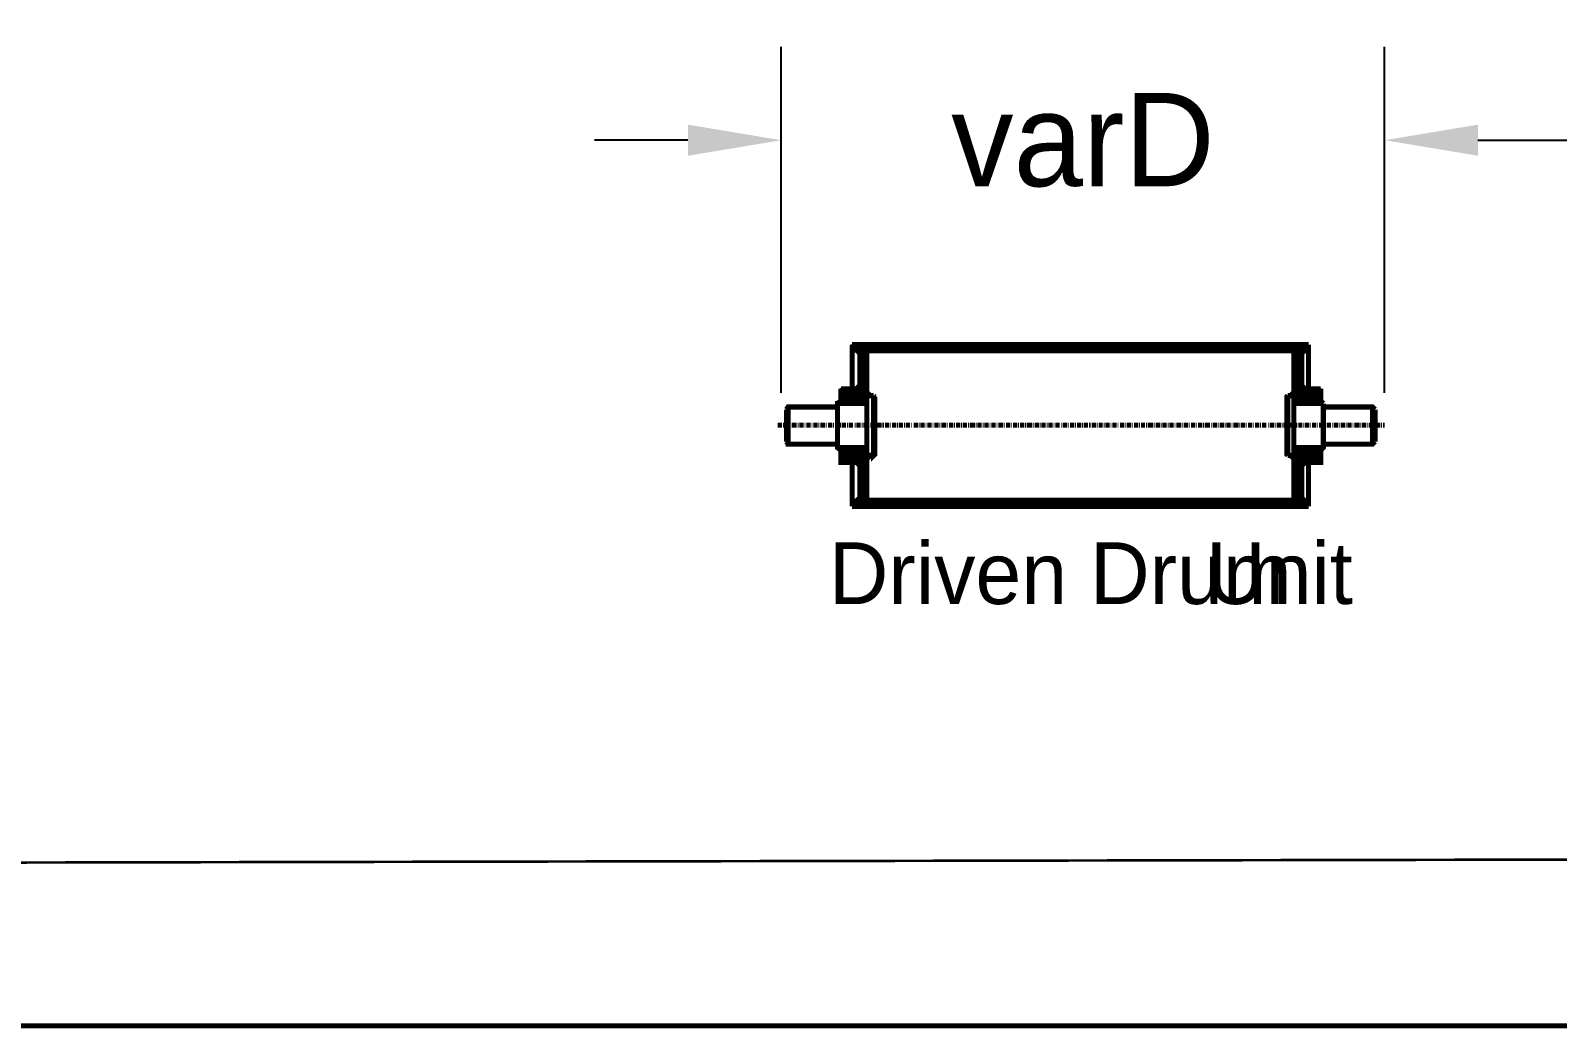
# Model space of a CAD drawing. Extents: x -4.5 to 11.4, y -10.7 to 0.4.
# Drawn here: x 4.48 to 7.424, y -10.684 to -8.76 of the extents above; entities that cross this region are included whole.
import ezdxf

# ---------------------------------------------------------------- set-up
doc = ezdxf.new("R2010")
doc.units = 0
doc.header["$MEASUREMENT"] = 0
doc.dimstyles.get("Standard").update_dxf_attribs({"dimtxt": 0.18, "dimasz": 0.18, "dimexe": 0.18, "dimexo": 0.0625, "dimgap": 0.09, "dimtad": 0, "dimtih": 1, "dimtoh": 1, "dimdec": 4, "dimzin": 0, "dimdsep": 46, "dimtxsty": 'Standard', "dimcen": 0.09, "dimadec": 0, "dimazin": 0, "dimtfac": 1, "dimtdec": 4, "dimtofl": 0, "dimtmove": 0, "dimatfit": 3, "dimfxl": 1, "dimtolj": 1, "dimtzin": 0, "dimarcsym": 0})

# ---------------------------------------------------------------- blocks, each defined once
blk = doc.blocks.new('*D3')
at = {"color": 0, "linetype": 'Continuous', "lineweight": -2, "transparency": 16777216}
for p, q in [((5.9278, -9.458), (5.9278, -8.7912)), ((7.0911, -9.458), (7.0911, -8.7912)), ((5.7478, -8.9712), (5.5678, -8.9712)), ((7.2711, -8.9712), (7.4511, -8.9712))]:
    blk.add_line(p, q, dxfattribs=at)
at = {"color": 0, "linetype": 'Continuous', "transparency": 16777216}
for points in [[(5.7478, -8.9412), (5.7478, -9.0012), (5.9278, -8.9712)], [(7.2711, -8.9412), (7.2711, -9.0012), (7.0911, -8.9712)]]:
    blk.add_solid(points, dxfattribs=at)
at = {"layer": 'Defpoints', "color": 0, "linetype": 'Continuous', "transparency": 16777216}
for p in [(7.0911, -8.9712), (5.9278, -9.5205), (7.0911, -9.5205)]:
    blk.add_point(p, dxfattribs=at)
at = {"color": 0, "linetype": 'Continuous', "transparency": 16777216, "insert": (6.5094, -8.9712), "char_height": 0.18, "attachment_point": 5}
blk.add_mtext('\\A1;varD', dxfattribs=at)

msp = doc.modelspace()

# ---------------------------------------------------------------- linework, layer by layer
at = {"color": 0}
for points, const_width in [([(11.4161, 0.362793), (-4.465507, 0.362793), (-4.465507, -10.67885), (11.4161, -10.67885), (11.4161, 0.362793)], 0.01), ([(8.834453, 0.062793), (-4.165507, 0.062793), (-4.165507, -10.38051), (8.834453, -10.355553), (8.834453, 0.062793)], 0.005), ([(6.079463, -9.478877), (6.079463, -9.478877)], 0.01), ([(5.919463, -9.520547), (5.919463, -9.520547)], 0.01), ([(5.921083, -9.520547), (5.921083, -9.520547)], 0.01), ([(6.067793, -9.520547), (6.067793, -9.520547)], 0.01), ([(6.181133, -9.520547), (6.181133, -9.520547)], 0.01), ([(6.466113, -9.520547), (6.466113, -9.520547)], 0.01), ([(6.579463, -9.520547), (6.579463, -9.520547)], 0.01), ([(6.864453, -9.520547), (6.864453, -9.520547)], 0.01), ([(6.977783, -9.520547), (6.977783, -9.520547)], 0.01), ([(6.079463, -9.667187), (6.079463, -9.667187)], 0.01), ([(6.931133, -9.667187), (6.931133, -9.667187)], 0.01)]:
    msp.add_lwpolyline(points, close=True, dxfattribs=dict(at, const_width=const_width))
at = {"color": 0, "const_width": 0.01}
for points in [[(6.064433, -9.370527), (6.069473, -9.365527)], [(6.064433, -9.365527), (6.064433, -9.450557)], [(6.944473, -9.365527), (6.064433, -9.365527)], [(6.072783, -9.375517), (6.082763, -9.365527)], [(6.084453, -9.375517), (6.094433, -9.365527)], [(6.096113, -9.377197), (6.107783, -9.365527)], [(6.107783, -9.377197), (6.119453, -9.365527)], [(6.121133, -9.377197), (6.132783, -9.365527)], [(6.132783, -9.377197), (6.144453, -9.365527)], [(6.146133, -9.377197), (6.157793, -9.365527)], [(6.159423, -9.377197), (6.169463, -9.365527)], [(6.171083, -9.377197), (6.182753, -9.365527)], [(6.184433, -9.377197), (6.194473, -9.365527)], [(6.196103, -9.377197), (6.207763, -9.365527)], [(6.209453, -9.377197), (6.219433, -9.365527)], [(6.221113, -9.377197), (6.232783, -9.365527)], [(6.234463, -9.377197), (6.246133, -9.365527)], [(6.246133, -9.377197), (6.257783, -9.365527)], [(6.259473, -9.377197), (6.271133, -9.365527)], [(6.271133, -9.377197), (6.282793, -9.365527)], [(6.284423, -9.377197), (6.296083, -9.365527)], [(6.296083, -9.377197), (6.307753, -9.365527)], [(6.309433, -9.377197), (6.321103, -9.365527)], [(6.321103, -9.377197), (6.332763, -9.365527)], [(6.334453, -9.377197), (6.346113, -9.365527)], [(6.346113, -9.377197), (6.357783, -9.365527)], [(6.359463, -9.377197), (6.371133, -9.365527)], [(6.371133, -9.377197), (6.382783, -9.365527)], [(6.384473, -9.377197), (6.396133, -9.365527)], [(6.397763, -9.377197), (6.407793, -9.365527)], [(6.409423, -9.377197), (6.421083, -9.365527)], [(6.422773, -9.377197), (6.432753, -9.365527)], [(6.434433, -9.377197), (6.446103, -9.365527)], [(6.447783, -9.377197), (6.457763, -9.365527)], [(6.459453, -9.377197), (6.471113, -9.365527)], [(6.472793, -9.377197), (6.484463, -9.365527)], [(6.484463, -9.377197), (6.496133, -9.365527)], [(6.497813, -9.377197), (6.509473, -9.365527)], [(6.509473, -9.377197), (6.521133, -9.365527)], [(6.522763, -9.377197), (6.534423, -9.365527)], [(6.534423, -9.377197), (6.546083, -9.365527)], [(6.547773, -9.377197), (6.559433, -9.365527)], [(6.559433, -9.377197), (6.571103, -9.365527)], [(6.572783, -9.377197), (6.584453, -9.365527)], [(6.584453, -9.377197), (6.596113, -9.365527)], [(6.597793, -9.377197), (6.609463, -9.365527)], [(6.611143, -9.377197), (6.621133, -9.365527)], [(6.622813, -9.377197), (6.634473, -9.365527)], [(6.636103, -9.377197), (6.646133, -9.365527)], [(6.647763, -9.377197), (6.659423, -9.365527)], [(6.661113, -9.377197), (6.671083, -9.365527)], [(6.672773, -9.377197), (6.684433, -9.365527)], [(6.686113, -9.377197), (6.697783, -9.365527)], [(6.697783, -9.377197), (6.709453, -9.365527)], [(6.711133, -9.377197), (6.722793, -9.365527)], [(6.722793, -9.377197), (6.734463, -9.365527)], [(6.736143, -9.377197), (6.747813, -9.365527)], [(6.747813, -9.377197), (6.759473, -9.365527)], [(6.761103, -9.377197), (6.772763, -9.365527)], [(6.772763, -9.377197), (6.784423, -9.365527)], [(6.786113, -9.377197), (6.797773, -9.365527)], [(6.797773, -9.377197), (6.809433, -9.365527)], [(6.811113, -9.377197), (6.822783, -9.365527)], [(6.822783, -9.377197), (6.834453, -9.365527)], [(6.836133, -9.377197), (6.847793, -9.365527)], [(6.849423, -9.377197), (6.859463, -9.365527)], [(6.861143, -9.377197), (6.872813, -9.365527)], [(6.874433, -9.377197), (6.884473, -9.365527)], [(6.886103, -9.377197), (6.897763, -9.365527)], [(6.899453, -9.377197), (6.909423, -9.365527)], [(6.911113, -9.377197), (6.922773, -9.365527)], [(6.926143, -9.375517), (6.936113, -9.365527)], [(6.944473, -9.365527), (6.944473, -9.450557)], [(6.064433, -9.375517), (6.092813, -9.375517)], [(6.072783, -9.375517), (6.079463, -9.382197)], [(6.079463, -9.375517), (6.079463, -9.478877)], [(6.092813, -9.392167), (6.079463, -9.377197)], [(6.092813, -9.403837), (6.079463, -9.390547)], [(6.092813, -9.378877), (6.089433, -9.375517)], [(6.092813, -9.375517), (6.092813, -9.520547)], [(6.916103, -9.377197), (6.092813, -9.377197)], [(6.916103, -9.375517), (6.916103, -9.520547)], [(6.916103, -9.378877), (6.919463, -9.375517)], [(6.944473, -9.375517), (6.916103, -9.375517)], [(6.916103, -9.392167), (6.931133, -9.377197)], [(6.916103, -9.403837), (6.931133, -9.390547)], [(6.937793, -9.375517), (6.931133, -9.382197)], [(6.931133, -9.375517), (6.931133, -9.478877)], [(6.937793, -9.375517), (6.944473, -9.368847)], [(6.092813, -9.417177), (6.079463, -9.402207)], [(6.092813, -9.428847), (6.079463, -9.415497)], [(6.916103, -9.417177), (6.931133, -9.402207)], [(6.916103, -9.428847), (6.931133, -9.415497)], [(6.079463, -9.450557), (6.042783, -9.450557)], [(6.042783, -9.450557), (6.042783, -9.478877)], [(6.042783, -9.455547), (6.047773, -9.450557)], [(6.042783, -9.468887), (6.061113, -9.450557)], [(6.044463, -9.478877), (6.072783, -9.450557)], [(6.072783, -9.450557), (6.079463, -9.443877)], [(6.092813, -9.442197), (6.079463, -9.428847)], [(6.092813, -9.455547), (6.079463, -9.440517)], [(6.092813, -9.467207), (6.079463, -9.453867)], [(6.916103, -9.442197), (6.931133, -9.428847)], [(6.916103, -9.455547), (6.931133, -9.440517)], [(6.916103, -9.467207), (6.931133, -9.453867)], [(6.937793, -9.450557), (6.931133, -9.443877)], [(6.931133, -9.450557), (6.967813, -9.450557)], [(6.966113, -9.478877), (6.936113, -9.450557)], [(6.967813, -9.468887), (6.949463, -9.450557)], [(6.967813, -9.455547), (6.962753, -9.450557)], [(6.967813, -9.450557), (6.967813, -9.478877)], [(6.036113, -9.478877), (6.042783, -9.473877)], [(6.092813, -9.478877), (6.036113, -9.478877), (6.036113, -9.563887), (6.042783, -9.568877)], [(6.057753, -9.478877), (6.079463, -9.457167)], [(6.069473, -9.478877), (6.079463, -9.468887)], [(6.092813, -9.478877), (6.079463, -9.465527)], [(6.099423, -9.463847), (6.092813, -9.457167)], [(6.106103, -9.463847), (6.092813, -9.463847)], [(6.106103, -9.463847), (6.107783, -9.465527)], [(6.107783, -9.465527), (6.107783, -9.577187), (6.106103, -9.578867), (6.106103, -9.463847)], [(6.904433, -9.463847), (6.902813, -9.465527), (6.902813, -9.577187), (6.904433, -9.578867)], [(6.904433, -9.463847), (6.916103, -9.463847)], [(6.904433, -9.463847), (6.904433, -9.578867)], [(6.909423, -9.463847), (6.916103, -9.457167)], [(6.916103, -9.478877), (6.972793, -9.478877)], [(6.917783, -9.478877), (6.931133, -9.465527)], [(6.929453, -9.478877), (6.931133, -9.478877)], [(6.952783, -9.478877), (6.931133, -9.457167)], [(6.939433, -9.478877), (6.931133, -9.468887)], [(6.972793, -9.478877), (6.967813, -9.473877)], [(6.972793, -9.478877), (6.972793, -9.563887), (6.967813, -9.568877)], [(5.937793, -9.490527), (5.941113, -9.485547), (6.036113, -9.485547)], [(5.937793, -9.552227), (5.937793, -9.490527)], [(6.036113, -9.557207), (5.941113, -9.557207), (5.941113, -9.485547)], [(7.072783, -9.490527), (7.067793, -9.485547), (6.972793, -9.485547)], [(7.067793, -9.557207), (7.067793, -9.485547)], [(7.072783, -9.552227), (7.072783, -9.490527)], [(5.921083, -9.520547), (5.922773, -9.520547), (5.924453, -9.520547), (5.926143, -9.520547), (5.927763, -9.520547), (5.929453, -9.520547)], [(5.931133, -9.520547), (5.932753, -9.520547)], [(5.934433, -9.520547), (5.936113, -9.520547), (5.937793, -9.520547), (5.939433, -9.520547), (5.941113, -9.520547), (5.942793, -9.520547)], [(5.944473, -9.520547), (5.946103, -9.520547)], [(5.947783, -9.520547), (5.949463, -9.520547), (5.951083, -9.520547), (5.952783, -9.520547), (5.954463, -9.520547), (5.956143, -9.520547), (5.957763, -9.520547)], [(5.959453, -9.520547), (5.961133, -9.520547)], [(5.962753, -9.520547), (5.964433, -9.520547), (5.966113, -9.520547), (5.967813, -9.520547), (5.969433, -9.520547), (5.971113, -9.520547)], [(5.972793, -9.520547), (5.974423, -9.520547)], [(5.976103, -9.520547), (5.977783, -9.520547), (5.979463, -9.520547), (5.981103, -9.520547), (5.982783, -9.520547), (5.984463, -9.520547)], [(5.986143, -9.520547), (5.987763, -9.520547)], [(5.989453, -9.520547), (5.991133, -9.520547), (5.992753, -9.520547), (5.994453, -9.520547), (5.996133, -9.520547), (5.997813, -9.520547)], [(5.999433, -9.520547), (6.001113, -9.520547)], [(6.002793, -9.520547), (6.004423, -9.520547), (6.006103, -9.520547), (6.007783, -9.520547), (6.009473, -9.520547), (6.011103, -9.520547), (6.012783, -9.520547)], [(6.014463, -9.520547), (6.016083, -9.520547)], [(6.017773, -9.520547), (6.019453, -9.520547), (6.021133, -9.520547), (6.022763, -9.520547), (6.024453, -9.520547), (6.026133, -9.520547)], [(6.027813, -9.520547), (6.029433, -9.520547)], [(6.031113, -9.520547), (6.032793, -9.520547), (6.034423, -9.520547), (6.036113, -9.520547), (6.037793, -9.520547), (6.039473, -9.520547)], [(6.041103, -9.520547), (6.042783, -9.520547)], [(6.044463, -9.520547), (6.046083, -9.520547), (6.047773, -9.520547), (6.049453, -9.520547), (6.051143, -9.520547), (6.052763, -9.520547)], [(6.054453, -9.520547), (6.056133, -9.520547)], [(6.057753, -9.520547), (6.059433, -9.520547), (6.061113, -9.520547), (6.062793, -9.520547), (6.064433, -9.520547), (6.066113, -9.520547)], [(6.069473, -9.520547), (6.071103, -9.520547)], [(6.072783, -9.520547), (6.074463, -9.520547), (6.076083, -9.520547), (6.077783, -9.520547), (6.079463, -9.520547), (6.081143, -9.520547)], [(6.082763, -9.520547), (6.084453, -9.520547)], [(6.086133, -9.520547), (6.087753, -9.520547), (6.089433, -9.520547), (6.091113, -9.520547), (6.092813, -9.520547), (6.094433, -9.520547)], [(6.092813, -9.520547), (6.092813, -9.667187)], [(6.096113, -9.520547), (6.097793, -9.520547)], [(6.099423, -9.520547), (6.101103, -9.520547), (6.102783, -9.520547), (6.104463, -9.520547), (6.106103, -9.520547), (6.107783, -9.520547)], [(6.109463, -9.520547), (6.111143, -9.520547)], [(6.112763, -9.520547), (6.114453, -9.520547), (6.116133, -9.520547), (6.117753, -9.520547), (6.119453, -9.520547), (6.121133, -9.520547)], [(6.122813, -9.520547), (6.124433, -9.520547), (6.126113, -9.520547)], [(6.127793, -9.520547), (6.129423, -9.520547), (6.131103, -9.520547), (6.132783, -9.520547), (6.134473, -9.520547), (6.136103, -9.520547)], [(6.137783, -9.520547), (6.139463, -9.520547)], [(6.141083, -9.520547), (6.142773, -9.520547), (6.144453, -9.520547), (6.146133, -9.520547), (6.147763, -9.520547), (6.149453, -9.520547)], [(6.151133, -9.520547), (6.152813, -9.520547)], [(6.154433, -9.520547), (6.156113, -9.520547), (6.157793, -9.520547), (6.159423, -9.520547), (6.161113, -9.520547), (6.162793, -9.520547)], [(6.164473, -9.520547), (6.166103, -9.520547)], [(6.167783, -9.520547), (6.169463, -9.520547), (6.171083, -9.520547), (6.172773, -9.520547), (6.174453, -9.520547), (6.176143, -9.520547)], [(6.177763, -9.520547), (6.179453, -9.520547)], [(6.182753, -9.520547), (6.184433, -9.520547), (6.186113, -9.520547), (6.187793, -9.520547), (6.189433, -9.520547), (6.191113, -9.520547)], [(6.192793, -9.520547), (6.194473, -9.520547)], [(6.196103, -9.520547), (6.197783, -9.520547), (6.199463, -9.520547), (6.201083, -9.520547), (6.202783, -9.520547), (6.204463, -9.520547)], [(6.206143, -9.520547), (6.207763, -9.520547)], [(6.209453, -9.520547), (6.211133, -9.520547), (6.212753, -9.520547), (6.214433, -9.520547), (6.216113, -9.520547), (6.217813, -9.520547)], [(6.219433, -9.520547), (6.221113, -9.520547)], [(6.222793, -9.520547), (6.224423, -9.520547), (6.226103, -9.520547), (6.227783, -9.520547), (6.229463, -9.520547), (6.231103, -9.520547)], [(6.232783, -9.520547), (6.234463, -9.520547)], [(6.236143, -9.520547), (6.237763, -9.520547), (6.239453, -9.520547), (6.241133, -9.520547), (6.242753, -9.520547), (6.244453, -9.520547), (6.246133, -9.520547)], [(6.247813, -9.520547), (6.249433, -9.520547)], [(6.251113, -9.520547), (6.252793, -9.520547), (6.254423, -9.520547), (6.256103, -9.520547), (6.257783, -9.520547), (6.259473, -9.520547)], [(6.261103, -9.520547), (6.262783, -9.520547)], [(6.264463, -9.520547), (6.266083, -9.520547), (6.267773, -9.520547), (6.269453, -9.520547), (6.271133, -9.520547), (6.272763, -9.520547)], [(6.274453, -9.520547), (6.276133, -9.520547)], [(6.277813, -9.520547), (6.279433, -9.520547), (6.281113, -9.520547), (6.282793, -9.520547), (6.284423, -9.520547), (6.286113, -9.520547)], [(6.287793, -9.520547), (6.289473, -9.520547)], [(6.291103, -9.520547), (6.292783, -9.520547), (6.294463, -9.520547), (6.296083, -9.520547), (6.297773, -9.520547), (6.299453, -9.520547), (6.301143, -9.520547)], [(6.302763, -9.520547), (6.304453, -9.520547)], [(6.306133, -9.520547), (6.307753, -9.520547), (6.309433, -9.520547), (6.311113, -9.520547), (6.312793, -9.520547), (6.314433, -9.520547)], [(6.316113, -9.520547), (6.317793, -9.520547)], [(6.319473, -9.520547), (6.321103, -9.520547), (6.322783, -9.520547), (6.324463, -9.520547), (6.326083, -9.520547), (6.327783, -9.520547)], [(6.329463, -9.520547), (6.331143, -9.520547)], [(6.332763, -9.520547), (6.334453, -9.520547), (6.336133, -9.520547), (6.337753, -9.520547), (6.339433, -9.520547), (6.341113, -9.520547)], [(6.342813, -9.520547), (6.344433, -9.520547)], [(6.346113, -9.520547), (6.347793, -9.520547), (6.349423, -9.520547), (6.351103, -9.520547), (6.352783, -9.520547), (6.354463, -9.520547), (6.356103, -9.520547)], [(6.357783, -9.520547), (6.359463, -9.520547)], [(6.361143, -9.520547), (6.362763, -9.520547), (6.364453, -9.520547), (6.366133, -9.520547), (6.367753, -9.520547), (6.369453, -9.520547)], [(6.371133, -9.520547), (6.372813, -9.520547)], [(6.374433, -9.520547), (6.376113, -9.520547), (6.377793, -9.520547), (6.379423, -9.520547), (6.381103, -9.520547), (6.382783, -9.520547)], [(6.384473, -9.520547), (6.386103, -9.520547)], [(6.387783, -9.520547), (6.389463, -9.520547), (6.391083, -9.520547), (6.392773, -9.520547), (6.394453, -9.520547), (6.396133, -9.520547)], [(6.397763, -9.520547), (6.399453, -9.520547)], [(6.401133, -9.520547), (6.402813, -9.520547), (6.404433, -9.520547), (6.406113, -9.520547), (6.407793, -9.520547), (6.409423, -9.520547), (6.411113, -9.520547)], [(6.412793, -9.520547), (6.414473, -9.520547)], [(6.416103, -9.520547), (6.417783, -9.520547), (6.419463, -9.520547), (6.421083, -9.520547), (6.422773, -9.520547), (6.424453, -9.520547)], [(6.426143, -9.520547), (6.427763, -9.520547)], [(6.429453, -9.520547), (6.431133, -9.520547), (6.432753, -9.520547), (6.434433, -9.520547), (6.436113, -9.520547), (6.437793, -9.520547)], [(6.439433, -9.520547), (6.441113, -9.520547)], [(6.442793, -9.520547), (6.444473, -9.520547), (6.446103, -9.520547), (6.447783, -9.520547), (6.449463, -9.520547), (6.451083, -9.520547)], [(6.452783, -9.520547), (6.454463, -9.520547)], [(6.456143, -9.520547), (6.457763, -9.520547), (6.459453, -9.520547), (6.461133, -9.520547), (6.462753, -9.520547), (6.464433, -9.520547)], [(6.467813, -9.520547), (6.469433, -9.520547)], [(6.471113, -9.520547), (6.472793, -9.520547), (6.474423, -9.520547), (6.476103, -9.520547), (6.477783, -9.520547), (6.479463, -9.520547)], [(6.481103, -9.520547), (6.482783, -9.520547)], [(6.484463, -9.520547), (6.486143, -9.520547), (6.487763, -9.520547), (6.489453, -9.520547), (6.491133, -9.520547), (6.492753, -9.520547)], [(6.494453, -9.520547), (6.496133, -9.520547)], [(6.497813, -9.520547), (6.499433, -9.520547), (6.501113, -9.520547), (6.502793, -9.520547), (6.504423, -9.520547), (6.506103, -9.520547)], [(6.507783, -9.520547), (6.509473, -9.520547)], [(6.511103, -9.520547), (6.512783, -9.520547), (6.514463, -9.520547), (6.516083, -9.520547), (6.517773, -9.520547), (6.519453, -9.520547)], [(6.521133, -9.520547), (6.522763, -9.520547), (6.524453, -9.520547)], [(6.526133, -9.520547), (6.527813, -9.520547), (6.529433, -9.520547), (6.531113, -9.520547), (6.532793, -9.520547), (6.534423, -9.520547)], [(6.536113, -9.520547), (6.537793, -9.520547)], [(6.539473, -9.520547), (6.541103, -9.520547), (6.542783, -9.520547), (6.544463, -9.520547), (6.546083, -9.520547), (6.547773, -9.520547)], [(6.549453, -9.520547), (6.551143, -9.520547)], [(6.552763, -9.520547), (6.554453, -9.520547), (6.556133, -9.520547), (6.557753, -9.520547), (6.559433, -9.520547), (6.561113, -9.520547)], [(6.562793, -9.520547), (6.564433, -9.520547)], [(6.566113, -9.520547), (6.567793, -9.520547), (6.569473, -9.520547), (6.571103, -9.520547), (6.572783, -9.520547), (6.574463, -9.520547)], [(6.576083, -9.520547), (6.577783, -9.520547)], [(6.581143, -9.520547), (6.582763, -9.520547), (6.584453, -9.520547), (6.586133, -9.520547), (6.587753, -9.520547), (6.589433, -9.520547)], [(6.591113, -9.520547), (6.592813, -9.520547)], [(6.594433, -9.520547), (6.596113, -9.520547), (6.597793, -9.520547), (6.599423, -9.520547), (6.601103, -9.520547), (6.602783, -9.520547)], [(6.604463, -9.520547), (6.606103, -9.520547)], [(6.607783, -9.520547), (6.609463, -9.520547), (6.611143, -9.520547), (6.612763, -9.520547), (6.614453, -9.520547), (6.616133, -9.520547)], [(6.617753, -9.520547), (6.619453, -9.520547)], [(6.621133, -9.520547), (6.622813, -9.520547), (6.624433, -9.520547), (6.626113, -9.520547), (6.627793, -9.520547), (6.629423, -9.520547)], [(6.631103, -9.520547), (6.632783, -9.520547)], [(6.634473, -9.520547), (6.636103, -9.520547), (6.637783, -9.520547), (6.639463, -9.520547), (6.641083, -9.520547), (6.642773, -9.520547), (6.644453, -9.520547)], [(6.646133, -9.520547), (6.647763, -9.520547)], [(6.649453, -9.520547), (6.651133, -9.520547), (6.652813, -9.520547), (6.654433, -9.520547), (6.656113, -9.520547), (6.657793, -9.520547)], [(6.659423, -9.520547), (6.661113, -9.520547)], [(6.662793, -9.520547), (6.664473, -9.520547), (6.666103, -9.520547), (6.667783, -9.520547), (6.669463, -9.520547), (6.671083, -9.520547)], [(6.672773, -9.520547), (6.674453, -9.520547)], [(6.676143, -9.520547), (6.677763, -9.520547), (6.679453, -9.520547), (6.681133, -9.520547), (6.682753, -9.520547), (6.684433, -9.520547)], [(6.686113, -9.520547), (6.687793, -9.520547)], [(6.689433, -9.520547), (6.691113, -9.520547), (6.692793, -9.520547), (6.694473, -9.520547), (6.696103, -9.520547), (6.697783, -9.520547), (6.699463, -9.520547)], [(6.701083, -9.520547), (6.702783, -9.520547)], [(6.704463, -9.520547), (6.706143, -9.520547), (6.707763, -9.520547), (6.709453, -9.520547), (6.711133, -9.520547), (6.712753, -9.520547)], [(6.714433, -9.520547), (6.716113, -9.520547)], [(6.717813, -9.520547), (6.719433, -9.520547), (6.721113, -9.520547), (6.722793, -9.520547), (6.724423, -9.520547), (6.726103, -9.520547)], [(6.727783, -9.520547), (6.729463, -9.520547)], [(6.731103, -9.520547), (6.732783, -9.520547), (6.734463, -9.520547), (6.736143, -9.520547), (6.737763, -9.520547), (6.739453, -9.520547)], [(6.741133, -9.520547), (6.742753, -9.520547)], [(6.744453, -9.520547), (6.746133, -9.520547), (6.747813, -9.520547), (6.749433, -9.520547), (6.751113, -9.520547), (6.752793, -9.520547), (6.754423, -9.520547)], [(6.756103, -9.520547), (6.757783, -9.520547)], [(6.759473, -9.520547), (6.761103, -9.520547), (6.762783, -9.520547), (6.764463, -9.520547), (6.766083, -9.520547), (6.767773, -9.520547)], [(6.769453, -9.520547), (6.771133, -9.520547)], [(6.772763, -9.520547), (6.774453, -9.520547), (6.776133, -9.520547), (6.777813, -9.520547), (6.779433, -9.520547), (6.781113, -9.520547)], [(6.782793, -9.520547), (6.784423, -9.520547)], [(6.786113, -9.520547), (6.787793, -9.520547), (6.789473, -9.520547), (6.791103, -9.520547), (6.792783, -9.520547), (6.794463, -9.520547)], [(6.796083, -9.520547), (6.797773, -9.520547)], [(6.799453, -9.520547), (6.801143, -9.520547), (6.802763, -9.520547), (6.804453, -9.520547), (6.806133, -9.520547), (6.807753, -9.520547), (6.809433, -9.520547)], [(6.811113, -9.520547), (6.812793, -9.520547)], [(6.814433, -9.520547), (6.816113, -9.520547), (6.817793, -9.520547), (6.819473, -9.520547), (6.821103, -9.520547), (6.822783, -9.520547)], [(6.824463, -9.520547), (6.826083, -9.520547)], [(6.827783, -9.520547), (6.829463, -9.520547), (6.831143, -9.520547), (6.832763, -9.520547), (6.834453, -9.520547), (6.836133, -9.520547)], [(6.837753, -9.520547), (6.839433, -9.520547)], [(6.841113, -9.520547), (6.842813, -9.520547), (6.844433, -9.520547), (6.846113, -9.520547), (6.847793, -9.520547), (6.849423, -9.520547)], [(6.851103, -9.520547), (6.852783, -9.520547)], [(6.854463, -9.520547), (6.856103, -9.520547), (6.857783, -9.520547), (6.859463, -9.520547), (6.861143, -9.520547), (6.862763, -9.520547)], [(6.866133, -9.520547), (6.867753, -9.520547)], [(6.869453, -9.520547), (6.871133, -9.520547), (6.872813, -9.520547), (6.874433, -9.520547), (6.876113, -9.520547), (6.877793, -9.520547)], [(6.879423, -9.520547), (6.881103, -9.520547)], [(6.882783, -9.520547), (6.884473, -9.520547), (6.886103, -9.520547), (6.887783, -9.520547), (6.889463, -9.520547), (6.891083, -9.520547)], [(6.892773, -9.520547), (6.894453, -9.520547)], [(6.896133, -9.520547), (6.897763, -9.520547), (6.899453, -9.520547), (6.901133, -9.520547), (6.902813, -9.520547), (6.904433, -9.520547)], [(6.906113, -9.520547), (6.907793, -9.520547)], [(6.909423, -9.520547), (6.911113, -9.520547), (6.912793, -9.520547), (6.914473, -9.520547), (6.916103, -9.520547), (6.917783, -9.520547)], [(6.916103, -9.520547), (6.916103, -9.667187)], [(6.919463, -9.520547), (6.921083, -9.520547), (6.922773, -9.520547)], [(6.924453, -9.520547), (6.926143, -9.520547), (6.927763, -9.520547), (6.929453, -9.520547), (6.931133, -9.520547), (6.932753, -9.520547)], [(6.934433, -9.520547), (6.936113, -9.520547)], [(6.937793, -9.520547), (6.939433, -9.520547), (6.941113, -9.520547), (6.942793, -9.520547), (6.944473, -9.520547), (6.946103, -9.520547)], [(6.947783, -9.520547), (6.949463, -9.520547)], [(6.951083, -9.520547), (6.952783, -9.520547), (6.954463, -9.520547), (6.956143, -9.520547), (6.957763, -9.520547), (6.959453, -9.520547)], [(6.961133, -9.520547), (6.962753, -9.520547)], [(6.964433, -9.520547), (6.966113, -9.520547), (6.967813, -9.520547), (6.969433, -9.520547), (6.971113, -9.520547), (6.972793, -9.520547)], [(6.974423, -9.520547), (6.976103, -9.520547)], [(6.979463, -9.520547), (6.981103, -9.520547), (6.982783, -9.520547), (6.984463, -9.520547), (6.986143, -9.520547), (6.987763, -9.520547)], [(6.989453, -9.520547), (6.991133, -9.520547)], [(6.992753, -9.520547), (6.994453, -9.520547), (6.996133, -9.520547), (6.997813, -9.520547), (6.999433, -9.520547), (7.001113, -9.520547)], [(7.002793, -9.520547), (7.004423, -9.520547)], [(7.006103, -9.520547), (7.007783, -9.520547), (7.009473, -9.520547), (7.011103, -9.520547), (7.012783, -9.520547), (7.014463, -9.520547)], [(7.016083, -9.520547), (7.017773, -9.520547)], [(7.019453, -9.520547), (7.021133, -9.520547), (7.022763, -9.520547), (7.024453, -9.520547), (7.026133, -9.520547), (7.027813, -9.520547)], [(7.029433, -9.520547), (7.031113, -9.520547)], [(7.032793, -9.520547), (7.034423, -9.520547), (7.036113, -9.520547), (7.037793, -9.520547), (7.039473, -9.520547), (7.041103, -9.520547), (7.042783, -9.520547)], [(7.044463, -9.520547), (7.046083, -9.520547)], [(7.047773, -9.520547), (7.049453, -9.520547), (7.051143, -9.520547), (7.052763, -9.520547), (7.054453, -9.520547), (7.056133, -9.520547)], [(7.057753, -9.520547), (7.059433, -9.520547)], [(7.061113, -9.520547), (7.062793, -9.520547), (7.064433, -9.520547), (7.066113, -9.520547), (7.067793, -9.520547), (7.069473, -9.520547)], [(7.071103, -9.520547), (7.072783, -9.520547)], [(7.074463, -9.520547), (7.076083, -9.520547), (7.077783, -9.520547), (7.079463, -9.520547), (7.081143, -9.520547), (7.082763, -9.520547)], [(7.084453, -9.520547), (7.086133, -9.520547)], [(7.087753, -9.520547), (7.089433, -9.520547), (7.091113, -9.520547)], [(5.941113, -9.557207), (5.937793, -9.552227)], [(6.092813, -9.563887), (6.036113, -9.563887)], [(6.042783, -9.568877), (6.047773, -9.563887)], [(6.042783, -9.582167), (6.059433, -9.563887)], [(6.079463, -9.592207), (6.042783, -9.592207), (6.042783, -9.563887)], [(6.044463, -9.592207), (6.072783, -9.563887)], [(6.056133, -9.592207), (6.079463, -9.568877)], [(6.079463, -9.563887), (6.079463, -9.667187)], [(6.092813, -9.580547), (6.079463, -9.565517)], [(6.092813, -9.567197), (6.089433, -9.563887)], [(6.916103, -9.563887), (6.972793, -9.563887)], [(6.916103, -9.567197), (6.921083, -9.563887)], [(6.916103, -9.580547), (6.931133, -9.565517)], [(6.931133, -9.592207), (6.967813, -9.592207), (6.967813, -9.563887)], [(6.931133, -9.563887), (6.931133, -9.667187)], [(6.952783, -9.592207), (6.931133, -9.568877)], [(6.966113, -9.592207), (6.937793, -9.563887)], [(6.967813, -9.582167), (6.949463, -9.563887)], [(6.967813, -9.568877), (6.962753, -9.563887)], [(6.972793, -9.557207), (7.067793, -9.557207), (7.072783, -9.552227)], [(6.064433, -9.677227), (6.064433, -9.592207)], [(6.069473, -9.592207), (6.079463, -9.582167)], [(6.072783, -9.592207), (6.079463, -9.598877)], [(6.092813, -9.592207), (6.079463, -9.578867)], [(6.092813, -9.605557), (6.079463, -9.590527)], [(6.099423, -9.578867), (6.092813, -9.585527)], [(6.106103, -9.578867), (6.092813, -9.578867)], [(6.904433, -9.578867), (6.916103, -9.578867)], [(6.909423, -9.578867), (6.916103, -9.585527)], [(6.916103, -9.592207), (6.931133, -9.578867)], [(6.916103, -9.605557), (6.931133, -9.590527)], [(6.941113, -9.592207), (6.931133, -9.582167)], [(6.937793, -9.592207), (6.931133, -9.598877)], [(6.944473, -9.677227), (6.944473, -9.592207)], [(6.092813, -9.617227), (6.079463, -9.603877)], [(6.092813, -9.630517), (6.079463, -9.615527)], [(6.092813, -9.642167), (6.079463, -9.628877)], [(6.916103, -9.617227), (6.931133, -9.603877)], [(6.916103, -9.630517), (6.931133, -9.615527)], [(6.916103, -9.642167), (6.931133, -9.628877)], [(6.072783, -9.667187), (6.079463, -9.660517)], [(6.092813, -9.655517), (6.079463, -9.640547)], [(6.092813, -9.667187), (6.079463, -9.653837)], [(6.916103, -9.655517), (6.931133, -9.640547)], [(6.917783, -9.667187), (6.931133, -9.653837)], [(6.937793, -9.667187), (6.931133, -9.660517)], [(6.064433, -9.672177), (6.069473, -9.667187)], [(6.064433, -9.667187), (6.092813, -9.667187)], [(6.944473, -9.677227), (6.064433, -9.677227)], [(6.072783, -9.677227), (6.082763, -9.667187)], [(6.084453, -9.677227), (6.096113, -9.665507)], [(6.916103, -9.665507), (6.092813, -9.665507)], [(6.097793, -9.677227), (6.109463, -9.665507)], [(6.109463, -9.677227), (6.121133, -9.665507)], [(6.122813, -9.677227), (6.134473, -9.665507)], [(6.134473, -9.677227), (6.146133, -9.665507)], [(6.147763, -9.677227), (6.159423, -9.665507)], [(6.159423, -9.677227), (6.171083, -9.665507)], [(6.172773, -9.677227), (6.184433, -9.665507)], [(6.186113, -9.677227), (6.196103, -9.665507)], [(6.197783, -9.677227), (6.209453, -9.665507)], [(6.211133, -9.677227), (6.221113, -9.665507)], [(6.222793, -9.677227), (6.234463, -9.665507)], [(6.236143, -9.677227), (6.246133, -9.665507)], [(6.247813, -9.677227), (6.259473, -9.665507)], [(6.261103, -9.677227), (6.272763, -9.665507)], [(6.272763, -9.677227), (6.284423, -9.665507)], [(6.286113, -9.677227), (6.297773, -9.665507)], [(6.297773, -9.677227), (6.309433, -9.665507)], [(6.311113, -9.677227), (6.322783, -9.665507)], [(6.322783, -9.677227), (6.334453, -9.665507)], [(6.336133, -9.677227), (6.347793, -9.665507)], [(6.347793, -9.677227), (6.359463, -9.665507)], [(6.361143, -9.677227), (6.372813, -9.665507)], [(6.372813, -9.677227), (6.384473, -9.665507)], [(6.386103, -9.677227), (6.397763, -9.665507)], [(6.399453, -9.677227), (6.409423, -9.665507)], [(6.411113, -9.677227), (6.422773, -9.665507)], [(6.424453, -9.677227), (6.434433, -9.665507)], [(6.436113, -9.677227), (6.447783, -9.665507)], [(6.449463, -9.677227), (6.459453, -9.665507)], [(6.461133, -9.677227), (6.472793, -9.665507)], [(6.474423, -9.677227), (6.484463, -9.665507)], [(6.486143, -9.677227), (6.497813, -9.665507)], [(6.499433, -9.677227), (6.511103, -9.665507)], [(6.511103, -9.677227), (6.522763, -9.665507)], [(6.524453, -9.677227), (6.536113, -9.665507)], [(6.536113, -9.677227), (6.547773, -9.665507)], [(6.549453, -9.677227), (6.561113, -9.665507)], [(6.561113, -9.677227), (6.572783, -9.665507)], [(6.574463, -9.677227), (6.586133, -9.665507)], [(6.586133, -9.677227), (6.597793, -9.665507)], [(6.599423, -9.677227), (6.611143, -9.665507)], [(6.611143, -9.677227), (6.622813, -9.665507)], [(6.624433, -9.677227), (6.636103, -9.665507)], [(6.637783, -9.677227), (6.647763, -9.665507)], [(6.649453, -9.677227), (6.661113, -9.665507)], [(6.662793, -9.677227), (6.672773, -9.665507)], [(6.674453, -9.677227), (6.686113, -9.665507)], [(6.687793, -9.677227), (6.697783, -9.665507)], [(6.699463, -9.677227), (6.711133, -9.665507)], [(6.712753, -9.677227), (6.724423, -9.665507)], [(6.724423, -9.677227), (6.736143, -9.665507)], [(6.737763, -9.677227), (6.749433, -9.665507)], [(6.749433, -9.677227), (6.761103, -9.665507)], [(6.762783, -9.677227), (6.774453, -9.665507)], [(6.774453, -9.677227), (6.786113, -9.665507)], [(6.787793, -9.677227), (6.799453, -9.665507)], [(6.799453, -9.677227), (6.811113, -9.665507)], [(6.812793, -9.677227), (6.824463, -9.665507)], [(6.824463, -9.677227), (6.836133, -9.665507)], [(6.837753, -9.677227), (6.849423, -9.665507)], [(6.851103, -9.677227), (6.861143, -9.665507)], [(6.862763, -9.677227), (6.874433, -9.665507)], [(6.876113, -9.677227), (6.886103, -9.665507)], [(6.887783, -9.677227), (6.899453, -9.665507)], [(6.901133, -9.677227), (6.911113, -9.665507)], [(6.912793, -9.677227), (6.922773, -9.667187)], [(6.944473, -9.667187), (6.916103, -9.667187)], [(6.926143, -9.677227), (6.936113, -9.667187)], [(6.937793, -9.677227), (6.944473, -9.670547)]]:
    msp.add_lwpolyline(points, dxfattribs=at)

# ---------------------------------------------------------------- texts
at = {"color": 0}
for s, p in [('Driven Drum', (6.019453, -9.865527)), (' Unit', (6.702783, -9.865527))]:
    msp.add_text(s, height=0.118927, dxfattribs=at).set_placement(p)

# ---------------------------------------------------------------- dimensions: what is measured, and where the dimension line sits
at = {"linetype": 'Continuous'}
dim = msp.add_linear_dim(base=(7.091113, -8.971192), p1=(5.927763, -9.520547), p2=(7.091113, -9.520547), text='varD', dimstyle='Standard', dxfattribs=at)
dim.commit()
dim.dimension.update_dxf_attribs({"geometry": '*D3', "text_midpoint": (6.509438, -8.971192)})

doc.saveas('drawing.dxf')
